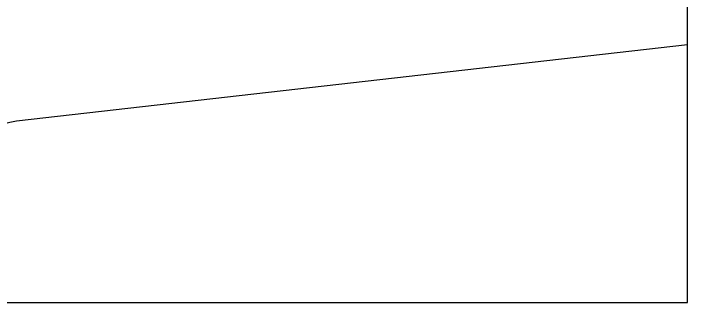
# Model space of a CAD drawing. Extents: x 506 to 706, y 928 to 1038.
# Drawn here: x 662.13 to 706.15, y 927.65 to 946.55 of the extents above; entities that cross this region are included whole.
import ezdxf

# ---------------------------------------------------------------- set-up
doc = ezdxf.new("R2010")
doc.units = 0
doc.header["$LTSCALE"] = 3
doc.header["$MEASUREMENT"] = 0
doc.layers.get('0').update_dxf_attribs({"color": 3, "linetype": 'CONTINUOUS'})
doc.layers.add('GUAR', color=2, linetype='CONTINUOUS')

msp = doc.modelspace()

# ---------------------------------------------------------------- linework, layer by layer
msp.add_lwpolyline([(706.1480654967211, 927.647638013902), (706.1480654967211, 1005.203691517143), (505.8903038529089, 1005.203691517143), (505.8903038529089, 927.6476380139021)], close=True)
at = {"layer": 'GUAR'}
msp.add_line((706.1480654967211, 944.4875363715739), (662.3411924212294, 939.5027971975248), dxfattribs=at)
msp.add_arc((662.9660878049385, 934.3356841001993), 5.2047624346492, 96.89569405261535, 175.6683533605779, dxfattribs=at)

doc.saveas('drawing.dxf')
